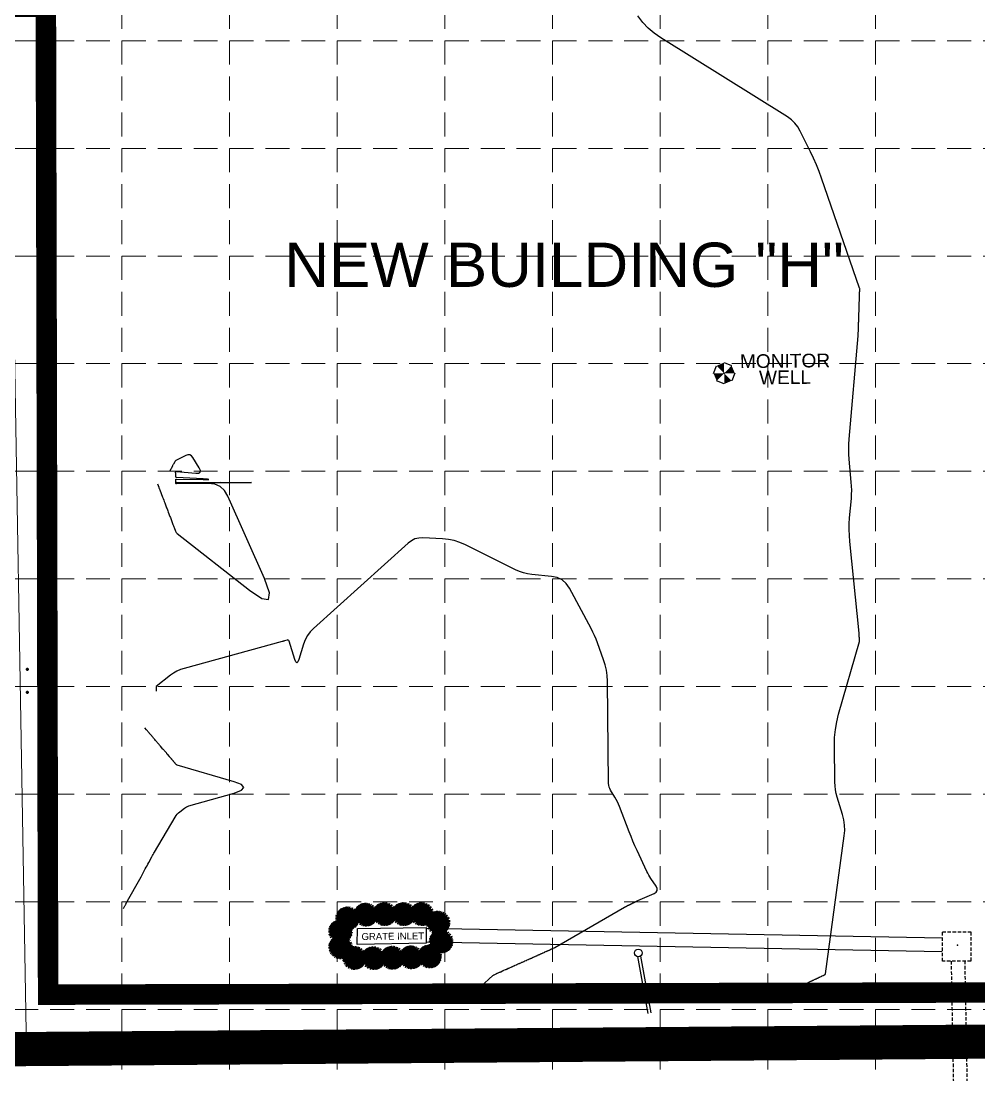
# Model space of a CAD drawing. Header units: feet. Extents: x 2331696 to 2332706, y 6924295 to 6924927.
# Drawn here: x 2332217.7 to 2332357.8, y 6924506.8 to 6924661 of the extents above; entities that cross this region are included whole.
import ezdxf
from ezdxf.enums import TextEntityAlignment as Align

# ---------------------------------------------------------------- set-up
doc = ezdxf.new("R2010")
doc.units = ezdxf.units.FT
doc.header["$MEASUREMENT"] = 0
doc.linetypes.add('DASHED', pattern=[0.75, 0.5, -0.25])
doc.linetypes.add('HIDDEN', pattern=[0.375, 0.25, -0.125])
for name, color, linetype in [('A-building', 3, 'Continuous'), ('BNDY', 7, 'Continuous'), ('EC', 35, 'Continuous'), ('EX-SD', 91, 'Continuous'), ('EX-SD-REMOVE', 81, 'Continuous'), ('EX-SPOT-ELEV', 7, 'Continuous'), ('EX-SS', 90, 'Continuous'), ('GRID', 254, 'HIDDEN'), ('Level 58', 7, 'Continuous'), ('SANDBAGS', 210, 'HIDDEN'), ('text', 7, 'Continuous'), ('TXT-FRZ', 4, 'Continuous')]:
    doc.layers.add(name, color=color, linetype=linetype)
doc.styles.get("Standard").update_dxf_attribs({"font": 'ARIAL.TTF'})

# ---------------------------------------------------------------- blocks, each defined once
blk = doc.blocks.new('SURFPT_77')
at = {"layer": 'Level 58', "color": 51, "linetype": 'Continuous', "lineweight": 53}
blk.add_point((0, 0), dxfattribs=at)
blk = doc.blocks.new('SURFPT_78')
at = {"layer": 'Level 58', "color": 51, "linetype": 'Continuous', "lineweight": 53}
blk.add_point((0, 0), dxfattribs=at)
blk = doc.blocks.new('SURFPT_85')
at = {"layer": 'Level 58', "color": 51, "linetype": 'Continuous', "lineweight": 53}
blk.add_point((0, 0), dxfattribs=at)
blk = doc.blocks.new('SURFPT_86')
at = {"layer": 'Level 58', "color": 51, "linetype": 'Continuous', "lineweight": 53}
blk.add_point((0, 0), dxfattribs=at)
blk = doc.blocks.new('SURFPT_90')
at = {"layer": 'Level 58', "color": 51, "linetype": 'Continuous', "lineweight": 53}
blk.add_point((0, 0), dxfattribs=at)
blk = doc.blocks.new('SURFPT_91')
at = {"layer": 'Level 58', "color": 51, "linetype": 'Continuous', "lineweight": 53}
blk.add_point((0, 0), dxfattribs=at)
blk = doc.blocks.new('SURFPT_97')
at = {"layer": 'Level 58', "color": 51, "linetype": 'Continuous', "lineweight": 53}
blk.add_point((0, 0), dxfattribs=at)
blk = doc.blocks.new('SURFPT_99')
at = {"layer": 'Level 58', "color": 51, "linetype": 'Continuous', "lineweight": 53}
blk.add_point((0, 0), dxfattribs=at)
blk = doc.blocks.new('SURFPT_123')
at = {"layer": 'Level 58', "color": 51, "linetype": 'Continuous', "lineweight": 53}
blk.add_point((0, 0), dxfattribs=at)
blk = doc.blocks.new('SURFPT_136')
at = {"layer": 'Level 58', "color": 51, "linetype": 'Continuous', "lineweight": 53}
blk.add_point((0, 0), dxfattribs=at)
blk = doc.blocks.new('SURFPT_137')
at = {"layer": 'Level 58', "color": 51, "linetype": 'Continuous', "lineweight": 53}
blk.add_point((0, 0), dxfattribs=at)
blk = doc.blocks.new('SURFPT_138')
at = {"layer": 'Level 58', "color": 51, "linetype": 'Continuous', "lineweight": 53}
blk.add_point((0, 0), dxfattribs=at)
blk = doc.blocks.new('SURFPT_139')
at = {"layer": 'Level 58', "color": 51, "linetype": 'Continuous', "lineweight": 53}
blk.add_point((0, 0), dxfattribs=at)
blk = doc.blocks.new('SURFPT_140')
at = {"layer": 'Level 58', "color": 51, "linetype": 'Continuous', "lineweight": 53}
blk.add_point((0, 0), dxfattribs=at)
blk = doc.blocks.new('SURFPT_141')
at = {"layer": 'Level 58', "color": 51, "linetype": 'Continuous', "lineweight": 53}
blk.add_point((0, 0), dxfattribs=at)
blk = doc.blocks.new('SURFPT_149')
at = {"layer": 'Level 58', "color": 51, "linetype": 'Continuous', "lineweight": 53}
blk.add_point((0, 0), dxfattribs=at)
blk = doc.blocks.new('SURFPT_151')
at = {"layer": 'Level 58', "color": 51, "linetype": 'Continuous', "lineweight": 53}
blk.add_point((0, 0), dxfattribs=at)
blk = doc.blocks.new('SURFPT_152')
at = {"layer": 'Level 58', "color": 51, "linetype": 'Continuous', "lineweight": 53}
blk.add_point((0, 0), dxfattribs=at)
blk = doc.blocks.new('SURFPT_153')
at = {"layer": 'Level 58', "color": 51, "linetype": 'Continuous', "lineweight": 53}
blk.add_point((0, 0), dxfattribs=at)
blk = doc.blocks.new('SURFPT_154')
at = {"layer": 'Level 58', "color": 51, "linetype": 'Continuous', "lineweight": 53}
blk.add_point((0, 0), dxfattribs=at)
blk = doc.blocks.new('SURFPT_155')
at = {"layer": 'Level 58', "color": 51, "linetype": 'Continuous', "lineweight": 53}
blk.add_point((0, 0), dxfattribs=at)
blk = doc.blocks.new('SURFPT_156')
at = {"layer": 'Level 58', "color": 51, "linetype": 'Continuous', "lineweight": 53}
blk.add_point((0, 0), dxfattribs=at)
blk = doc.blocks.new('SURFPT_455')
at = {"layer": 'Level 58', "color": 51, "linetype": 'Continuous', "lineweight": 53}
blk.add_point((0, 0), dxfattribs=at)
blk = doc.blocks.new('SURFPT_456')
at = {"layer": 'Level 58', "color": 51, "linetype": 'Continuous', "lineweight": 53}
blk.add_point((0, 0), dxfattribs=at)
blk = doc.blocks.new('SURFPT_457')
at = {"layer": 'Level 58', "color": 51, "linetype": 'Continuous', "lineweight": 53}
blk.add_point((0, 0), dxfattribs=at)
blk = doc.blocks.new('SURFPT_458')
at = {"layer": 'Level 58', "color": 51, "linetype": 'Continuous', "lineweight": 53}
blk.add_point((0, 0), dxfattribs=at)
blk = doc.blocks.new('SURFPT_459')
at = {"layer": 'Level 58', "color": 51, "linetype": 'Continuous', "lineweight": 53}
blk.add_point((0, 0), dxfattribs=at)
blk = doc.blocks.new('SURFPT_460')
at = {"layer": 'Level 58', "color": 51, "linetype": 'Continuous', "lineweight": 53}
blk.add_point((0, 0), dxfattribs=at)
blk = doc.blocks.new('SURFPT_461')
at = {"layer": 'Level 58', "color": 51, "linetype": 'Continuous', "lineweight": 53}
blk.add_point((0, 0), dxfattribs=at)
blk = doc.blocks.new('SURFPT_462')
at = {"layer": 'Level 58', "color": 51, "linetype": 'Continuous', "lineweight": 53}
blk.add_point((0, 0), dxfattribs=at)
blk = doc.blocks.new('SURFPT_464')
at = {"layer": 'Level 58', "color": 51, "linetype": 'Continuous', "lineweight": 53}
blk.add_point((0, 0), dxfattribs=at)
blk = doc.blocks.new('SURFPT_473')
at = {"layer": 'Level 58', "color": 51, "linetype": 'Continuous', "lineweight": 53}
blk.add_point((0, 0), dxfattribs=at)
blk = doc.blocks.new('SURFPT_504')
at = {"layer": 'Level 58', "color": 51, "linetype": 'Continuous', "lineweight": 53}
blk.add_point((0, 0), dxfattribs=at)
blk = doc.blocks.new('SURFPT_505')
at = {"layer": 'Level 58', "color": 51, "linetype": 'Continuous', "lineweight": 53}
blk.add_point((0, 0), dxfattribs=at)
blk = doc.blocks.new('SURFPT_508')
at = {"layer": 'Level 58', "color": 51, "linetype": 'Continuous', "lineweight": 53}
blk.add_point((0, 0), dxfattribs=at)
blk = doc.blocks.new('SURFPT_509')
at = {"layer": 'Level 58', "color": 51, "linetype": 'Continuous', "lineweight": 53}
blk.add_point((0, 0), dxfattribs=at)
blk = doc.blocks.new('SURFPT_510')
at = {"layer": 'Level 58', "color": 51, "linetype": 'Continuous', "lineweight": 53}
blk.add_point((0, 0), dxfattribs=at)
blk = doc.blocks.new('SURFPT_511')
at = {"layer": 'Level 58', "color": 51, "linetype": 'Continuous', "lineweight": 53}
blk.add_point((0, 0), dxfattribs=at)
blk = doc.blocks.new('SURFPT_512')
at = {"layer": 'Level 58', "color": 51, "linetype": 'Continuous', "lineweight": 53}
blk.add_point((0, 0), dxfattribs=at)
blk = doc.blocks.new('SURFPT_513')
at = {"layer": 'Level 58', "color": 51, "linetype": 'Continuous', "lineweight": 53}
blk.add_point((0, 0), dxfattribs=at)
blk = doc.blocks.new('SURFPT_514')
at = {"layer": 'Level 58', "color": 51, "linetype": 'Continuous', "lineweight": 53}
blk.add_point((0, 0), dxfattribs=at)
blk = doc.blocks.new('SURFPT_516')
at = {"layer": 'Level 58', "color": 51, "linetype": 'Continuous', "lineweight": 53}
blk.add_point((0, 0), dxfattribs=at)
blk = doc.blocks.new('SURFPT_517')
at = {"layer": 'Level 58', "color": 51, "linetype": 'Continuous', "lineweight": 53}
blk.add_point((0, 0), dxfattribs=at)
blk = doc.blocks.new('SURFPT_518')
at = {"layer": 'Level 58', "color": 51, "linetype": 'Continuous', "lineweight": 53}
blk.add_point((0, 0), dxfattribs=at)
blk = doc.blocks.new('SURFPT_519')
at = {"layer": 'Level 58', "color": 51, "linetype": 'Continuous', "lineweight": 53}
blk.add_point((0, 0), dxfattribs=at)
blk = doc.blocks.new('SURFPT_522')
at = {"layer": 'Level 58', "color": 51, "linetype": 'Continuous', "lineweight": 53}
blk.add_point((0, 0), dxfattribs=at)
blk = doc.blocks.new('SURFPT_525')
at = {"layer": 'Level 58', "color": 51, "linetype": 'Continuous', "lineweight": 53}
blk.add_point((0, 0), dxfattribs=at)
blk = doc.blocks.new('SURFPT_528')
at = {"layer": 'Level 58', "color": 51, "linetype": 'Continuous', "lineweight": 53}
blk.add_point((0, 0), dxfattribs=at)
blk = doc.blocks.new('SURFPT_529')
at = {"layer": 'Level 58', "color": 51, "linetype": 'Continuous', "lineweight": 53}
blk.add_point((0, 0), dxfattribs=at)
blk = doc.blocks.new('SURFPT_530')
at = {"layer": 'Level 58', "color": 51, "linetype": 'Continuous', "lineweight": 53}
blk.add_point((0, 0), dxfattribs=at)
blk = doc.blocks.new('SURFPT_531')
at = {"layer": 'Level 58', "color": 51, "linetype": 'Continuous', "lineweight": 53}
blk.add_point((0, 0), dxfattribs=at)
blk = doc.blocks.new('SURFPT_555')
at = {"layer": 'Level 58', "color": 51, "linetype": 'Continuous', "lineweight": 53}
blk.add_point((0, 0), dxfattribs=at)
blk = doc.blocks.new('SURFPT_556')
at = {"layer": 'Level 58', "color": 51, "linetype": 'Continuous', "lineweight": 53}
blk.add_point((0, 0), dxfattribs=at)
blk = doc.blocks.new('SURFPT_557')
at = {"layer": 'Level 58', "color": 51, "linetype": 'Continuous', "lineweight": 53}
blk.add_point((0, 0), dxfattribs=at)
blk = doc.blocks.new('SURFPT_558')
at = {"layer": 'Level 58', "color": 51, "linetype": 'Continuous', "lineweight": 53}
blk.add_point((0, 0), dxfattribs=at)
blk = doc.blocks.new('SURFPT_559')
at = {"layer": 'Level 58', "color": 51, "linetype": 'Continuous', "lineweight": 53}
blk.add_point((0, 0), dxfattribs=at)
blk = doc.blocks.new('SURFPT_560')
at = {"layer": 'Level 58', "color": 51, "linetype": 'Continuous', "lineweight": 53}
blk.add_point((0, 0), dxfattribs=at)
blk = doc.blocks.new('SURFPT_579')
at = {"layer": 'Level 58', "color": 51, "linetype": 'Continuous', "lineweight": 53}
blk.add_point((0, 0), dxfattribs=at)
blk = doc.blocks.new('SURFPT_580')
at = {"layer": 'Level 58', "color": 51, "linetype": 'Continuous', "lineweight": 53}
blk.add_point((0, 0), dxfattribs=at)
blk = doc.blocks.new('SURFPT_581')
at = {"layer": 'Level 58', "color": 51, "linetype": 'Continuous', "lineweight": 53}
blk.add_point((0, 0), dxfattribs=at)
blk = doc.blocks.new('SURFPT_592')
at = {"layer": 'Level 58', "color": 51, "linetype": 'Continuous', "lineweight": 53}
blk.add_point((0, 0), dxfattribs=at)
blk = doc.blocks.new('SURFPT_593')
at = {"layer": 'Level 58', "color": 51, "linetype": 'Continuous', "lineweight": 53}
blk.add_point((0, 0), dxfattribs=at)
blk = doc.blocks.new('SURFPT_600')
at = {"layer": 'Level 58', "color": 51, "linetype": 'Continuous', "lineweight": 53}
blk.add_point((0, 0), dxfattribs=at)
blk = doc.blocks.new('SURFPT_601')
at = {"layer": 'Level 58', "color": 51, "linetype": 'Continuous', "lineweight": 53}
blk.add_point((0, 0), dxfattribs=at)
blk = doc.blocks.new('SURFPT_605')
at = {"layer": 'Level 58', "color": 51, "linetype": 'Continuous', "lineweight": 53}
blk.add_point((0, 0), dxfattribs=at)
blk = doc.blocks.new('SURFPT_606')
at = {"layer": 'Level 58', "color": 51, "linetype": 'Continuous', "lineweight": 53}
blk.add_point((0, 0), dxfattribs=at)
blk = doc.blocks.new('SURFPT_612')
at = {"layer": 'Level 58', "color": 51, "linetype": 'Continuous', "lineweight": 53}
blk.add_point((0, 0), dxfattribs=at)
blk = doc.blocks.new('SURFPT_614')
at = {"layer": 'Level 58', "color": 51, "linetype": 'Continuous', "lineweight": 53}
blk.add_point((0, 0), dxfattribs=at)

msp = doc.modelspace()

# ---------------------------------------------------------------- hatches: boundary and pattern name
at = {"layer": 'SANDBAGS', "lineweight": 140}
h = msp.add_hatch(dxfattribs=at)
h.set_pattern_fill('ANSI31', color=21, scale=0.4, style=0)
h.set_pattern_definition([(45, (1399389.32331, 4154800.692837), (-0.0353553390593, 0.0353553390593), [])])
edge = h.paths.add_edge_path()
edge.add_arc((2332265.47, 6924529.73), 1.49, 0, 360)
h = msp.add_hatch(dxfattribs=at)
h.set_pattern_fill('ANSI31', color=21, scale=0.4, style=0)
h.set_pattern_definition([(45, (1399391.98262, 4154801.24269), (-0.0353553390593, 0.0353553390593), [])])
edge = h.paths.add_edge_path()
edge.add_arc((2332268.13, 6924530.28), 1.49, 0, 360)
h = msp.add_hatch(dxfattribs=at)
h.set_pattern_fill('ANSI31', color=21, scale=0.4, style=0)
h.set_pattern_definition([(45, (1399394.733625, 4154801.334335), (-0.0353553390593, 0.0353553390593), [])])
edge = h.paths.add_edge_path()
edge.add_arc((2332270.88, 6924530.37), 1.49, 0, 360)
h = msp.add_hatch(dxfattribs=at)
h.set_pattern_fill('ANSI31', color=21, scale=0.4, style=0)
h.set_pattern_definition([(45, (1399397.5152, 4154801.334335), (-0.0353553390593, 0.0353553390593), [])])
edge = h.paths.add_edge_path()
edge.add_arc((2332273.67, 6924530.37), 1.49, 0, 360)
h = msp.add_hatch(dxfattribs=at)
h.set_pattern_fill('ANSI31', color=21, scale=0.4, style=0)
h.set_pattern_definition([(45, (1399400.17451, 4154801.334335), (-0.0353553390593, 0.0353553390593), [])])
edge = h.paths.add_edge_path()
edge.add_arc((2332276.32, 6924530.37), 1.49, 0, 360)
h = msp.add_hatch(dxfattribs=at)
h.set_pattern_fill('ANSI31', color=21, scale=0.4, style=0)
h.set_pattern_definition([(45, (1399402.558713, 4154800.081887), (-0.0353553390593, 0.0353553390593), [])])
edge = h.paths.add_edge_path()
edge.add_arc((2332278.71, 6924529.11), 1.49, 0, 360)
h = msp.add_hatch(dxfattribs=at)
h.set_pattern_fill('ANSI31', color=21, scale=0.4, style=0)
h.set_pattern_definition([(45, (1399388.28404, 4154798.79889), (-0.0353553390593, 0.0353553390593), [])])
edge = h.paths.add_edge_path()
edge.add_arc((2332264.43, 6924527.83), 1.49, 0, 360)
h = msp.add_hatch(dxfattribs=at)
h.set_pattern_fill('ANSI31', color=21, scale=0.4, style=0)
h.set_pattern_definition([(45, (1399402.98665, 4154797.33261), (-0.0353553390593, 0.0353553390593), [])])
edge = h.paths.add_edge_path()
edge.add_arc((2332279.14, 6924526.37), 1.49, 0, 360)
h = msp.add_hatch(dxfattribs=at)
h.set_pattern_fill('ANSI31', color=21, scale=0.4, style=0)
h.set_pattern_definition([(45, (1399388.28404, 4154796.47728), (-0.0353553390593, 0.0353553390593), [])])
edge = h.paths.add_edge_path()
edge.add_arc((2332264.43, 6924525.51), 1.49, 0, 360)
h = msp.add_hatch(dxfattribs=at)
h.set_pattern_fill('ANSI31', color=21, scale=0.4, style=0)
h.set_pattern_definition([(45, (1399390.301447, 4154794.919357), (-0.0353553390593, 0.0353553390593), [])])
edge = h.paths.add_edge_path()
edge.add_arc((2332266.45, 6924523.95), 1.49, 0, 360)
h = msp.add_hatch(dxfattribs=at)
h.set_pattern_fill('ANSI31', color=21, scale=0.4, style=0)
h.set_pattern_definition([(45, (1399393.11359, 4154794.88881), (-0.0353553390593, 0.0353553390593), [])])
edge = h.paths.add_edge_path()
edge.add_arc((2332269.26, 6924523.92), 1.49, 0, 360)
h = msp.add_hatch(dxfattribs=at)
h.set_pattern_fill('ANSI31', color=21, scale=0.4, style=0)
h.set_pattern_definition([(45, (1399395.864594, 4154794.949905), (-0.0353553390593, 0.0353553390593), [])])
edge = h.paths.add_edge_path()
edge.add_arc((2332272.01, 6924523.98), 1.49, 0, 360)
h = msp.add_hatch(dxfattribs=at)
h.set_pattern_fill('ANSI31', color=21, scale=0.4, style=0)
h.set_pattern_definition([(45, (1399398.615604, 4154795.011), (-0.0353553390593, 0.0353553390593), [])])
edge = h.paths.add_edge_path()
edge.add_arc((2332274.77, 6924524.04), 1.49, 0, 360)
h = msp.add_hatch(dxfattribs=at)
h.set_pattern_fill('ANSI31', color=21, scale=0.4, style=0)
h.set_pattern_definition([(45, (1399401.305477, 4154795.13319), (-0.0353553390593, 0.0353553390593), [])])
edge = h.paths.add_edge_path()
edge.add_arc((2332277.46, 6924524.17), 1.49, 0, 360)

# ---------------------------------------------------------------- linework, layer by layer
at = {"layer": 'A-building', "color": 7, "const_width": 3}
msp.add_lwpolyline([(2332220.43, 6924725.08), (2332363.18, 6924725.41), (2332363.65, 6924518.91), (2332221.65, 6924518.58), (2332221.32, 6924663.14), (2332176.32, 6924663.03), (2332176.17, 6924729.48), (2332176.17, 6924729.48), (2332210.17, 6924729.56), (2332210.18, 6924725.06), (2332210.18, 6924725.06), (2332210.18, 6924725.06), (2332210.18, 6924725.06), (2332210.18, 6924725.06), (2332219.09, 6924725.08), (2332219.08, 6924729.58), (2332220.42, 6924729.58), (2332220.43, 6924725.08)], dxfattribs=at)
at = {"layer": 'BNDY', "linetype": 'Continuous', "lineweight": 0}
msp.add_lwpolyline([(2332216.09, 6924649.99), (2332218.48, 6924510.31), (2332370.31, 6924514.44), (2332372.37, 6924730.42), (2332461.79, 6924730.71), (2332462.97, 6924636.14), (2332591.43, 6924638.78), (2332685.19, 6924683.01)], dxfattribs=at)
at = {"layer": 'EC', "flags": 128}
for points, elevation in [([(2332329.46, 6924518.74), (2332329.64, 6924518.82), (2332329.68, 6924518.84), (2332329.72, 6924518.86), (2332329.75, 6924518.88), (2332329.79, 6924518.89), (2332330.02, 6924519), (2332330.07, 6924519.03), (2332330.12, 6924519.05), (2332330.16, 6924519.07), (2332330.21, 6924519.09), (2332330.42, 6924519.19), (2332330.46, 6924519.21), (2332330.51, 6924519.23), (2332330.55, 6924519.25), (2332330.59, 6924519.28), (2332330.8, 6924519.37), (2332330.84, 6924519.39), (2332330.89, 6924519.42), (2332330.93, 6924519.44), (2332330.98, 6924519.46), (2332331.17, 6924519.55), (2332331.22, 6924519.57), (2332331.26, 6924519.59), (2332331.3, 6924519.61), (2332331.34, 6924519.63), (2332331.54, 6924519.72), (2332331.58, 6924519.74), (2332331.62, 6924519.76), (2332331.66, 6924519.78), (2332331.71, 6924519.8), (2332331.89, 6924519.89), (2332331.94, 6924519.91), (2332331.98, 6924519.93), (2332332.02, 6924519.95), (2332332.06, 6924519.97), (2332332.24, 6924520.06), (2332332.28, 6924520.08), (2332332.32, 6924520.1), (2332332.36, 6924520.12), (2332332.4, 6924520.13), (2332332.58, 6924520.22), (2332332.62, 6924520.24), (2332332.66, 6924520.26), (2332332.7, 6924520.28), (2332332.74, 6924520.29), (2332332.91, 6924520.38), (2332332.95, 6924520.4), (2332332.99, 6924520.41), (2332333.03, 6924520.43), (2332333.06, 6924520.45), (2332333.24, 6924520.53), (2332333.27, 6924520.55), (2332333.31, 6924520.57), (2332333.35, 6924520.59), (2332333.39, 6924520.6), (2332333.55, 6924520.68), (2332333.59, 6924520.7), (2332333.63, 6924520.72), (2332333.66, 6924520.73), (2332333.7, 6924520.75), (2332333.86, 6924520.83), (2332333.9, 6924520.85), (2332333.93, 6924520.86), (2332333.97, 6924520.88), (2332334.01, 6924520.9), (2332334.17, 6924520.97), (2332334.2, 6924520.99), (2332334.24, 6924521.01), (2332334.27, 6924521.02), (2332334.31, 6924521.04), (2332334.46, 6924521.12), (2332334.5, 6924521.13), (2332334.53, 6924521.15), (2332334.56, 6924521.16), (2332334.6, 6924521.18), (2332334.75, 6924521.25), (2332334.79, 6924521.27), (2332334.82, 6924521.28), (2332334.85, 6924521.3), (2332334.89, 6924521.32), (2332335.04, 6924521.39), (2332335.07, 6924521.4), (2332335.1, 6924521.42), (2332335.13, 6924521.43), (2332335.17, 6924521.45), (2332335.31, 6924521.52), (2332335.34, 6924521.54), (2332335.36, 6924521.56), (2332335.38, 6924521.59), (2332335.39, 6924521.62), (2332338.14, 6924541.81), (2332338.2, 6924542.6), (2332338.18, 6924543.39), (2332338.07, 6924544.17), (2332337.88, 6924544.94), (2332337.11, 6924547.46), (2332336.96, 6924548.01), (2332336.86, 6924548.55), (2332336.79, 6924549.11), (2332336.76, 6924549.67), (2332336.7, 6924555.07), (2332336.72, 6924556.22), (2332336.83, 6924557.36), (2332337.03, 6924558.49), (2332337.3, 6924559.61), (2332340.34, 6924570.24), (2332340.35, 6924570.27), (2332340.35, 6924570.31), (2332340.35, 6924570.34), (2332340.35, 6924570.37), (2332340.35, 6924570.48), (2332340.35, 6924570.5), (2332340.35, 6924570.53), (2332340.35, 6924570.55), (2332340.35, 6924570.57), (2332340.34, 6924570.7), (2332340.34, 6924570.72), (2332340.34, 6924570.75), (2332340.34, 6924570.77), (2332340.34, 6924570.8), (2332340.33, 6924570.92), (2332340.33, 6924570.94), (2332340.33, 6924570.97), (2332340.33, 6924570.99), (2332340.33, 6924571.02), (2332340.33, 6924571.14), (2332340.33, 6924571.16), (2332340.32, 6924571.19), (2332340.32, 6924571.21), (2332340.32, 6924571.24), (2332340.32, 6924571.36), (2332340.32, 6924571.38), (2332340.32, 6924571.41), (2332340.31, 6924571.43), (2332340.31, 6924571.46), (2332338.95, 6924584.9), (2332338.88, 6924585.76), (2332338.86, 6924586.62), (2332338.87, 6924587.48), (2332338.92, 6924588.34), (2332339.17, 6924591.16), (2332339.21, 6924591.76), (2332339.22, 6924592.37), (2332339.2, 6924592.97), (2332339.16, 6924593.57), (2332338.86, 6924596.95), (2332338.81, 6924597.67), (2332338.79, 6924598.39), (2332338.8, 6924599.12), (2332338.85, 6924599.84), (2332340.16, 6924614.95), (2332340.16, 6924614.98), (2332340.17, 6924615.02), (2332340.17, 6924615.05), (2332340.17, 6924615.08), (2332340.17, 6924615.19), (2332340.17, 6924615.21), (2332340.17, 6924615.24), (2332340.18, 6924615.26), (2332340.18, 6924615.28), (2332340.18, 6924615.4), (2332340.18, 6924615.43), (2332340.18, 6924615.45), (2332340.18, 6924615.48), (2332340.18, 6924615.51), (2332340.19, 6924615.62), (2332340.19, 6924615.65), (2332340.19, 6924615.67), (2332340.19, 6924615.7), (2332340.19, 6924615.72), (2332340.2, 6924615.84), (2332340.2, 6924615.87), (2332340.2, 6924615.89), (2332340.2, 6924615.92), (2332340.2, 6924615.94), (2332340.2, 6924616.06), (2332340.2, 6924616.09), (2332340.2, 6924616.11), (2332340.21, 6924616.14), (2332340.21, 6924616.16), (2332340.21, 6924616.28), (2332340.21, 6924616.31), (2332340.21, 6924616.33), (2332340.21, 6924616.36), (2332340.21, 6924616.38), (2332340.22, 6924616.5), (2332340.22, 6924616.53), (2332340.22, 6924616.55), (2332340.22, 6924616.58), (2332340.22, 6924616.6), (2332340.23, 6924616.72), (2332340.23, 6924616.75), (2332340.23, 6924616.77), (2332340.23, 6924616.8), (2332340.23, 6924616.82), (2332340.23, 6924616.94), (2332340.23, 6924616.97), (2332340.23, 6924616.99), (2332340.24, 6924617.02), (2332340.24, 6924617.04), (2332340.24, 6924617.16), (2332340.24, 6924617.19), (2332340.24, 6924617.21), (2332340.24, 6924617.24), (2332340.24, 6924617.26), (2332340.25, 6924617.38), (2332340.25, 6924617.41), (2332340.25, 6924617.43), (2332340.25, 6924617.46), (2332340.25, 6924617.48), (2332340.26, 6924617.6), (2332340.26, 6924617.63), (2332340.26, 6924617.65), (2332340.26, 6924617.68), (2332340.26, 6924617.71), (2332340.26, 6924617.83), (2332340.26, 6924617.85), (2332340.26, 6924617.88), (2332340.27, 6924617.9), (2332340.27, 6924617.93), (2332340.27, 6924618.05), (2332340.27, 6924618.07), (2332340.27, 6924618.1), (2332340.27, 6924618.12), (2332340.27, 6924618.15), (2332340.28, 6924618.27), (2332340.28, 6924618.29), (2332340.28, 6924618.32), (2332340.28, 6924618.34), (2332340.28, 6924618.37), (2332340.29, 6924618.49), (2332340.29, 6924618.51), (2332340.29, 6924618.54), (2332340.29, 6924618.57), (2332340.29, 6924618.59), (2332340.29, 6924618.71), (2332340.29, 6924618.74), (2332340.29, 6924618.76), (2332340.3, 6924618.79), (2332340.3, 6924618.81), (2332340.3, 6924618.93), (2332340.3, 6924618.96), (2332340.3, 6924618.98), (2332340.3, 6924619.01), (2332340.3, 6924619.04), (2332340.31, 6924619.16), (2332340.31, 6924619.18), (2332340.31, 6924619.21), (2332340.31, 6924619.23), (2332340.31, 6924619.26), (2332340.32, 6924619.38), (2332340.32, 6924619.4), (2332340.32, 6924619.43), (2332340.32, 6924619.46), (2332340.32, 6924619.48), (2332340.32, 6924619.6), (2332340.32, 6924619.63), (2332340.32, 6924619.65), (2332340.33, 6924619.68), (2332340.33, 6924619.7), (2332340.33, 6924619.82), (2332340.33, 6924619.85), (2332340.33, 6924619.87), (2332340.33, 6924619.9), (2332340.33, 6924619.93), (2332340.34, 6924620.05), (2332340.34, 6924620.07), (2332340.34, 6924620.1), (2332340.34, 6924620.12), (2332340.34, 6924620.15), (2332340.35, 6924620.27), (2332340.35, 6924620.3), (2332340.35, 6924620.32), (2332340.35, 6924620.35), (2332340.35, 6924620.37), (2332340.35, 6924620.49), (2332340.35, 6924620.52), (2332340.36, 6924620.54), (2332340.36, 6924620.57), (2332340.36, 6924620.6), (2332340.36, 6924620.72), (2332340.36, 6924620.74), (2332340.36, 6924620.77), (2332340.36, 6924620.79), (2332340.36, 6924620.82), (2332340.37, 6924620.94), (2332340.37, 6924620.97), (2332340.37, 6924620.99), (2332340.37, 6924621.02), (2332340.37, 6924621.04), (2332340.38, 6924621.16), (2332340.38, 6924621.19), (2332340.38, 6924621.22), (2332340.38, 6924621.24), (2332340.38, 6924621.27), (2332340.38, 6924621.39), (2332340.38, 6924621.41), (2332340.39, 6924621.44), (2332340.39, 6924621.47), (2332340.39, 6924621.49), (2332340.39, 6924621.61), (2332340.39, 6924621.64), (2332340.39, 6924621.67), (2332340.39, 6924621.69), (2332340.4, 6924621.72), (2332340.4, 6924621.84), (2332340.4, 6924621.86), (2332340.4, 6924621.89), (2332340.39, 6924621.91), (2332340.38, 6924621.94), (2332334.81, 6924638.06), (2332334.45, 6924639.03), (2332334.06, 6924640), (2332333.65, 6924640.95), (2332333.2, 6924641.89), (2332331.7, 6924644.93), (2332331.34, 6924645.55), (2332330.9, 6924646.1), (2332330.4, 6924646.59), (2332329.82, 6924647.01), (2332311.3, 6924658.58), (2332310.34, 6924659.25), (2332309.46, 6924660), (2332308.66, 6924660.84), (2332307.94, 6924661.77)], 694), ([(2332237.66, 6924593.3), (2332237.84, 6924592.85), (2332237.87, 6924592.75), (2332237.91, 6924592.66), (2332237.95, 6924592.56), (2332237.98, 6924592.46), (2332238.39, 6924591.39), (2332238.47, 6924591.17), (2332238.56, 6924590.95), (2332238.64, 6924590.73), (2332238.72, 6924590.52), (2332238.99, 6924589.8), (2332239.05, 6924589.65), (2332239.11, 6924589.5), (2332239.17, 6924589.35), (2332239.22, 6924589.19), (2332239.48, 6924588.53), (2332239.53, 6924588.39), (2332239.58, 6924588.24), (2332239.64, 6924588.1), (2332239.69, 6924587.96), (2332239.91, 6924587.39), (2332239.95, 6924587.27), (2332240, 6924587.15), (2332240.04, 6924587.03), (2332240.09, 6924586.91), (2332240.28, 6924586.4), (2332240.33, 6924586.3), (2332240.39, 6924586.21), (2332240.46, 6924586.12), (2332240.55, 6924586.05), (2332251.1, 6924577.75), (2332252.94, 6924576.53), (2332253.91, 6924576.4), (2332254.03, 6924577.38), (2332253.29, 6924579.46), (2332247.93, 6924591.53), (2332247.45, 6924592.35), (2332246.81, 6924592.92), (2332246.02, 6924593.26), (2332245.08, 6924593.37), (2332240.43, 6924593.32), (2332240.39, 6924593.32), (2332240.36, 6924593.34), (2332240.34, 6924593.37), (2332240.33, 6924593.41), (2332240.33, 6924593.64), (2332240.33, 6924593.64), (2332240.33, 6924593.64), (2332240.33, 6924593.64), (2332240.33, 6924593.64), (2332240.33, 6924593.64), (2332240.33, 6924593.64), (2332240.33, 6924593.64), (2332240.33, 6924593.64), (2332240.33, 6924593.64), (2332240.33, 6924593.9), (2332240.33, 6924593.95), (2332240.35, 6924593.98), (2332240.39, 6924594), (2332240.44, 6924594.01), (2332244.32, 6924593.96), (2332244.95, 6924593.96), (2332245.16, 6924593.97), (2332244.95, 6924593.99), (2332244.33, 6924594.03), (2332240.45, 6924594.23), (2332240.4, 6924594.24), (2332240.36, 6924594.27), (2332240.33, 6924594.31), (2332240.32, 6924594.37), (2332240.32, 6924594.58), (2332240.32, 6924594.63), (2332240.32, 6924594.67), (2332240.32, 6924594.72), (2332240.32, 6924594.77), (2332240.31, 6924595.02), (2332240.32, 6924595.07), (2332240.34, 6924595.1), (2332240.37, 6924595.12), (2332240.42, 6924595.12), (2332243.24, 6924594.87), (2332243.67, 6924594.89), (2332243.9, 6924595.03), (2332243.92, 6924595.29), (2332243.74, 6924595.68), (2332242.83, 6924597.18), (2332242.62, 6924597.43), (2332242.39, 6924597.56), (2332242.11, 6924597.58), (2332241.81, 6924597.48), (2332240.51, 6924596.85), (2332240.41, 6924596.8), (2332240.32, 6924596.73), (2332240.24, 6924596.64), (2332240.18, 6924596.54), (2332239.99, 6924596.2), (2332239.95, 6924596.13), (2332239.91, 6924596.06), (2332239.87, 6924595.99), (2332239.83, 6924595.91), (2332239.41, 6924595.14)], 693), ([(2332240.33, 6924593.43), (2332240.33, 6924593.59), (2332240.33, 6924593.59), (2332240.33, 6924593.59), (2332240.33, 6924593.59), (2332240.34, 6924593.59), (2332240.34, 6924593.58), (2332240.34, 6924593.58), (2332240.34, 6924593.58), (2332240.34, 6924593.58), (2332240.35, 6924593.58), (2332249.47, 6924593.53), (2332250.93, 6924593.52), (2332251.42, 6924593.5), (2332250.93, 6924593.48), (2332249.47, 6924593.46), (2332240.4, 6924593.36), (2332240.37, 6924593.37), (2332240.35, 6924593.38), (2332240.34, 6924593.4), (2332240.33, 6924593.43)], 694), ([(2332240.34, 6924593.45), (2332240.34, 6924593.54), (2332240.34, 6924593.54), (2332240.34, 6924593.54), (2332240.34, 6924593.54), (2332240.34, 6924593.54), (2332240.34, 6924593.54), (2332240.34, 6924593.54), (2332240.34, 6924593.53), (2332240.34, 6924593.53), (2332240.34, 6924593.53), (2332245.74, 6924593.51), (2332246.61, 6924593.5), (2332246.9, 6924593.49), (2332246.61, 6924593.48), (2332245.74, 6924593.47), (2332240.38, 6924593.41), (2332240.36, 6924593.41), (2332240.35, 6924593.42), (2332240.34, 6924593.43), (2332240.34, 6924593.45)], 695), ([(2332240.34, 6924593.46), (2332240.34, 6924593.49), (2332240.34, 6924593.49), (2332240.34, 6924593.49), (2332240.34, 6924593.49), (2332240.34, 6924593.49), (2332240.34, 6924593.49), (2332240.34, 6924593.49), (2332240.34, 6924593.49), (2332240.34, 6924593.49), (2332240.34, 6924593.49), (2332242.02, 6924593.48), (2332242.29, 6924593.48), (2332242.38, 6924593.48), (2332242.29, 6924593.47), (2332242.02, 6924593.47), (2332240.35, 6924593.45), (2332240.35, 6924593.45), (2332240.34, 6924593.45), (2332240.34, 6924593.46), (2332240.34, 6924593.46)], 696), ([(2332280.44, 6924518.62), (2332280.66, 6924518.66), (2332280.71, 6924518.67), (2332280.75, 6924518.68), (2332280.8, 6924518.69), (2332280.85, 6924518.69), (2332281.1, 6924518.74), (2332281.15, 6924518.75), (2332281.2, 6924518.76), (2332281.26, 6924518.77), (2332281.31, 6924518.78), (2332281.54, 6924518.82), (2332281.59, 6924518.83), (2332281.64, 6924518.84), (2332281.69, 6924518.85), (2332281.74, 6924518.86), (2332281.97, 6924518.91), (2332282.02, 6924518.91), (2332282.07, 6924518.92), (2332282.12, 6924518.93), (2332282.17, 6924518.94), (2332282.39, 6924518.98), (2332282.44, 6924518.99), (2332282.49, 6924519), (2332282.54, 6924519.01), (2332282.58, 6924519.02), (2332282.8, 6924519.06), (2332282.85, 6924519.07), (2332282.9, 6924519.08), (2332282.95, 6924519.09), (2332282.99, 6924519.1), (2332283.21, 6924519.14), (2332283.25, 6924519.15), (2332283.3, 6924519.16), (2332283.35, 6924519.16), (2332283.39, 6924519.17), (2332283.6, 6924519.21), (2332283.65, 6924519.22), (2332283.69, 6924519.23), (2332283.74, 6924519.24), (2332283.78, 6924519.25), (2332283.99, 6924519.29), (2332284.03, 6924519.29), (2332284.08, 6924519.3), (2332284.12, 6924519.31), (2332284.17, 6924519.32), (2332284.4, 6924519.36), (2332284.42, 6924519.37), (2332284.44, 6924519.39), (2332284.46, 6924519.41), (2332284.46, 6924519.43), (2332284.48, 6924519.53), (2332284.48, 6924519.55), (2332284.49, 6924519.57), (2332284.5, 6924519.58), (2332284.52, 6924519.58), (2332284.75, 6924519.64), (2332284.8, 6924519.65), (2332284.85, 6924519.67), (2332284.89, 6924519.7), (2332284.93, 6924519.73), (2332286.73, 6924521.37), (2332286.79, 6924521.42), (2332286.85, 6924521.46), (2332286.92, 6924521.5), (2332286.99, 6924521.54), (2332287.22, 6924521.64), (2332287.27, 6924521.67), (2332287.32, 6924521.69), (2332287.37, 6924521.71), (2332287.42, 6924521.73), (2332287.68, 6924521.85), (2332287.73, 6924521.87), (2332287.78, 6924521.89), (2332287.84, 6924521.92), (2332287.89, 6924521.94), (2332288.13, 6924522.05), (2332288.18, 6924522.07), (2332288.23, 6924522.09), (2332288.28, 6924522.12), (2332288.33, 6924522.14), (2332288.56, 6924522.24), (2332288.61, 6924522.26), (2332288.66, 6924522.28), (2332288.71, 6924522.31), (2332288.76, 6924522.33), (2332288.98, 6924522.43), (2332289.03, 6924522.45), (2332289.08, 6924522.47), (2332289.13, 6924522.49), (2332289.17, 6924522.51), (2332289.39, 6924522.61), (2332289.44, 6924522.63), (2332289.48, 6924522.65), (2332289.53, 6924522.67), (2332289.57, 6924522.69), (2332289.78, 6924522.79), (2332289.83, 6924522.81), (2332289.87, 6924522.83), (2332289.92, 6924522.85), (2332289.96, 6924522.87), (2332290.16, 6924522.96), (2332290.21, 6924522.97), (2332290.25, 6924522.99), (2332290.29, 6924523.01), (2332290.34, 6924523.03), (2332290.53, 6924523.12), (2332290.58, 6924523.14), (2332290.62, 6924523.16), (2332290.66, 6924523.18), (2332290.7, 6924523.2), (2332290.89, 6924523.28), (2332290.93, 6924523.3), (2332290.97, 6924523.32), (2332291.02, 6924523.34), (2332291.06, 6924523.35), (2332291.24, 6924523.44), (2332291.28, 6924523.45), (2332291.32, 6924523.47), (2332291.36, 6924523.49), (2332291.4, 6924523.51), (2332291.58, 6924523.59), (2332291.62, 6924523.6), (2332291.66, 6924523.62), (2332291.69, 6924523.64), (2332291.73, 6924523.66), (2332291.91, 6924523.73), (2332291.94, 6924523.75), (2332291.98, 6924523.77), (2332292.02, 6924523.78), (2332292.06, 6924523.8), (2332292.23, 6924523.88), (2332292.26, 6924523.89), (2332292.3, 6924523.91), (2332292.33, 6924523.92), (2332292.37, 6924523.94), (2332292.54, 6924524.01), (2332292.57, 6924524.03), (2332292.61, 6924524.04), (2332292.64, 6924524.06), (2332292.68, 6924524.08), (2332292.84, 6924524.15), (2332292.87, 6924524.16), (2332292.9, 6924524.18), (2332292.94, 6924524.19), (2332292.97, 6924524.21), (2332293.13, 6924524.28), (2332293.16, 6924524.29), (2332293.2, 6924524.31), (2332293.23, 6924524.32), (2332293.26, 6924524.34), (2332293.41, 6924524.41), (2332293.45, 6924524.42), (2332293.48, 6924524.43), (2332293.51, 6924524.45), (2332293.54, 6924524.46), (2332293.69, 6924524.53), (2332293.72, 6924524.54), (2332293.75, 6924524.56), (2332293.79, 6924524.57), (2332293.82, 6924524.59), (2332293.96, 6924524.65), (2332293.99, 6924524.66), (2332294.02, 6924524.68), (2332294.05, 6924524.69), (2332294.08, 6924524.7), (2332294.22, 6924524.77), (2332294.25, 6924524.78), (2332294.28, 6924524.79), (2332294.31, 6924524.81), (2332294.34, 6924524.82), (2332294.48, 6924524.88), (2332294.51, 6924524.89), (2332294.54, 6924524.91), (2332294.57, 6924524.92), (2332294.6, 6924524.93), (2332294.73, 6924524.99), (2332294.76, 6924525.01), (2332294.79, 6924525.02), (2332294.82, 6924525.03), (2332294.85, 6924525.04), (2332294.97, 6924525.1), (2332295, 6924525.11), (2332295.03, 6924525.13), (2332295.06, 6924525.14), (2332295.09, 6924525.15), (2332295.21, 6924525.21), (2332295.24, 6924525.22), (2332295.27, 6924525.23), (2332295.29, 6924525.24), (2332295.32, 6924525.26), (2332295.44, 6924525.31), (2332295.47, 6924525.32), (2332295.5, 6924525.34), (2332295.52, 6924525.35), (2332295.55, 6924525.36), (2332295.67, 6924525.41), (2332295.7, 6924525.42), (2332295.72, 6924525.44), (2332295.75, 6924525.45), (2332295.77, 6924525.46), (2332305.96, 6924531.37), (2332305.97, 6924531.38), (2332305.99, 6924531.38), (2332306, 6924531.39), (2332306.02, 6924531.4), (2332306.07, 6924531.42), (2332306.08, 6924531.43), (2332306.09, 6924531.44), (2332306.1, 6924531.44), (2332306.11, 6924531.45), (2332306.16, 6924531.47), (2332306.18, 6924531.48), (2332306.19, 6924531.48), (2332306.2, 6924531.49), (2332306.21, 6924531.5), (2332306.26, 6924531.52), (2332306.27, 6924531.53), (2332306.28, 6924531.53), (2332306.29, 6924531.54), (2332306.3, 6924531.54), (2332306.35, 6924531.57), (2332306.36, 6924531.57), (2332306.37, 6924531.58), (2332306.38, 6924531.58), (2332306.39, 6924531.59), (2332306.44, 6924531.61), (2332306.45, 6924531.61), (2332306.46, 6924531.62), (2332306.47, 6924531.62), (2332306.48, 6924531.63), (2332306.52, 6924531.65), (2332306.53, 6924531.66), (2332306.54, 6924531.66), (2332306.55, 6924531.67), (2332306.56, 6924531.67), (2332306.6, 6924531.69), (2332306.61, 6924531.7), (2332306.62, 6924531.7), (2332306.63, 6924531.71), (2332306.64, 6924531.71), (2332306.68, 6924531.73), (2332306.69, 6924531.73), (2332306.7, 6924531.74), (2332306.7, 6924531.74), (2332306.71, 6924531.75), (2332306.75, 6924531.77), (2332306.76, 6924531.77), (2332306.77, 6924531.78), (2332306.78, 6924531.78), (2332306.79, 6924531.78), (2332306.82, 6924531.8), (2332306.83, 6924531.81), (2332306.84, 6924531.81), (2332306.85, 6924531.82), (2332306.86, 6924531.82), (2332306.89, 6924531.84), (2332306.9, 6924531.84), (2332306.91, 6924531.85), (2332306.92, 6924531.85), (2332306.92, 6924531.85), (2332306.96, 6924531.87), (2332306.97, 6924531.87), (2332306.97, 6924531.88), (2332306.98, 6924531.88), (2332306.99, 6924531.89), (2332307.02, 6924531.9), (2332307.03, 6924531.91), (2332307.04, 6924531.91), (2332307.05, 6924531.91), (2332307.05, 6924531.92), (2332307.09, 6924531.93), (2332307.09, 6924531.94), (2332307.1, 6924531.94), (2332307.11, 6924531.94), (2332307.11, 6924531.95), (2332307.15, 6924531.96), (2332307.15, 6924531.97), (2332307.16, 6924531.97), (2332307.17, 6924531.97), (2332307.17, 6924531.98), (2332307.2, 6924531.99), (2332307.21, 6924532), (2332307.22, 6924532), (2332307.22, 6924532), (2332307.23, 6924532.01), (2332307.26, 6924532.02), (2332307.27, 6924532.02), (2332307.27, 6924532.03), (2332307.28, 6924532.03), (2332307.29, 6924532.03), (2332307.31, 6924532.05), (2332307.32, 6924532.05), (2332307.33, 6924532.05), (2332307.33, 6924532.06), (2332307.34, 6924532.06), (2332307.37, 6924532.07), (2332307.37, 6924532.08), (2332307.38, 6924532.08), (2332307.39, 6924532.08), (2332307.39, 6924532.09), (2332307.42, 6924532.1), (2332307.42, 6924532.1), (2332307.43, 6924532.11), (2332307.44, 6924532.11), (2332307.44, 6924532.11), (2332307.47, 6924532.12), (2332307.47, 6924532.13), (2332307.48, 6924532.13), (2332307.48, 6924532.13), (2332307.49, 6924532.14), (2332307.52, 6924532.15), (2332307.52, 6924532.15), (2332307.53, 6924532.15), (2332307.53, 6924532.16), (2332307.54, 6924532.16), (2332307.56, 6924532.17), (2332307.57, 6924532.17), (2332307.57, 6924532.18), (2332307.58, 6924532.18), (2332307.58, 6924532.18), (2332307.61, 6924532.19), (2332307.61, 6924532.2), (2332307.62, 6924532.2), (2332307.62, 6924532.2), (2332307.63, 6924532.2), (2332307.65, 6924532.22), (2332307.66, 6924532.22), (2332307.66, 6924532.22), (2332307.67, 6924532.22), (2332307.67, 6924532.23), (2332307.69, 6924532.24), (2332307.7, 6924532.24), (2332307.7, 6924532.24), (2332307.71, 6924532.25), (2332307.71, 6924532.25), (2332307.74, 6924532.26), (2332307.74, 6924532.26), (2332307.74, 6924532.26), (2332307.75, 6924532.27), (2332307.75, 6924532.27), (2332307.78, 6924532.28), (2332307.78, 6924532.28), (2332307.78, 6924532.28), (2332307.79, 6924532.29), (2332307.79, 6924532.29), (2332307.81, 6924532.3), (2332307.82, 6924532.3), (2332307.82, 6924532.3), (2332307.83, 6924532.3), (2332307.83, 6924532.31), (2332307.85, 6924532.32), (2332307.86, 6924532.32), (2332307.86, 6924532.32), (2332307.87, 6924532.32), (2332307.87, 6924532.33), (2332307.89, 6924532.34), (2332307.89, 6924532.34), (2332307.9, 6924532.34), (2332307.9, 6924532.34), (2332307.91, 6924532.34), (2332310.31, 6924533.4), (2332310.62, 6924533.59), (2332310.77, 6924533.83), (2332310.77, 6924534.11), (2332310.61, 6924534.43), (2332309.84, 6924535.57), (2332309.68, 6924535.82), (2332309.53, 6924536.07), (2332309.39, 6924536.33), (2332309.26, 6924536.6), (2332307.81, 6924539.69), (2332307.5, 6924540.36), (2332307.21, 6924541.03), (2332306.93, 6924541.7), (2332306.66, 6924542.38), (2332305.23, 6924546.1), (2332305.08, 6924546.45), (2332304.93, 6924546.79), (2332304.75, 6924547.12), (2332304.57, 6924547.45), (2332303.93, 6924548.5), (2332303.82, 6924548.72), (2332303.73, 6924548.96), (2332303.68, 6924549.21), (2332303.66, 6924549.47), (2332303.47, 6924564.46), (2332303.43, 6924565.26), (2332303.32, 6924566.05), (2332303.15, 6924566.83), (2332302.91, 6924567.59), (2332302.02, 6924570.07), (2332301.82, 6924570.6), (2332301.6, 6924571.12), (2332301.36, 6924571.63), (2332301.1, 6924572.13), (2332297.93, 6924578.04), (2332297.45, 6924578.74), (2332296.85, 6924579.26), (2332296.14, 6924579.61), (2332295.31, 6924579.78), (2332292.4, 6924580.05), (2332291.78, 6924580.14), (2332291.18, 6924580.28), (2332290.6, 6924580.48), (2332290.03, 6924580.73), (2332282.7, 6924584.4), (2332281.9, 6924584.75), (2332281.07, 6924585.01), (2332280.23, 6924585.19), (2332279.36, 6924585.27), (2332276.48, 6924585.41), (2332275.88, 6924585.39), (2332275.32, 6924585.25), (2332274.8, 6924585), (2332274.33, 6924584.65), (2332260.49, 6924572.17), (2332260, 6924571.67), (2332259.59, 6924571.11), (2332259.26, 6924570.51), (2332259.01, 6924569.85), (2332258.32, 6924567.62), (2332258.17, 6924567.27), (2332258.03, 6924567.15), (2332257.88, 6924567.27), (2332257.73, 6924567.62), (2332256.9, 6924570.3), (2332256.85, 6924570.39), (2332256.79, 6924570.45), (2332256.7, 6924570.47), (2332256.6, 6924570.46), (2332256.22, 6924570.34), (2332256.14, 6924570.32), (2332256.06, 6924570.29), (2332255.98, 6924570.27), (2332255.9, 6924570.25), (2332241.56, 6924566.32), (2332241.02, 6924566.14), (2332240.5, 6924565.91), (2332240.01, 6924565.63), (2332239.55, 6924565.3), (2332237.48, 6924563.65), (2332237.46, 6924563.63), (2332237.45, 6924563.62), (2332237.45, 6924563.6), (2332237.45, 6924563.57), (2332237.45, 6924563.5), (2332237.45, 6924563.48), (2332237.45, 6924563.47), (2332237.45, 6924563.45), (2332237.45, 6924563.44), (2332237.46, 6924563.35), (2332237.46, 6924563.33), (2332237.46, 6924563.32), (2332237.46, 6924563.3), (2332237.46, 6924563.28), (2332237.47, 6924563.2), (2332237.47, 6924563.18), (2332237.47, 6924563.16), (2332237.47, 6924563.15), (2332237.47, 6924563.13), (2332237.47, 6924563.02), (2332237.48, 6924563.02), (2332237.48, 6924563.01), (2332237.48, 6924563.01), (2332237.48, 6924563.01), (2332237.48, 6924562.99), (2332237.48, 6924562.99), (2332237.48, 6924562.99), (2332237.48, 6924562.99), (2332237.48, 6924562.99), (2332237.48, 6924562.99), (2332237.48, 6924562.99), (2332237.48, 6924562.99), (2332237.48, 6924562.99), (2332237.48, 6924562.99), (2332237.48, 6924562.98), (2332237.48, 6924562.98), (2332237.48, 6924562.98), (2332237.48, 6924562.98), (2332237.48, 6924562.98), (2332237.48, 6924562.98), (2332237.48, 6924562.98), (2332237.48, 6924562.98), (2332237.48, 6924562.98), (2332237.48, 6924562.98), (2332237.48, 6924562.97), (2332237.48, 6924562.97), (2332237.48, 6924562.97), (2332237.48, 6924562.97), (2332237.48, 6924562.97), (2332237.48, 6924562.97), (2332237.48, 6924562.97), (2332237.48, 6924562.97), (2332237.48, 6924562.97), (2332237.48, 6924562.97), (2332237.48, 6924562.96), (2332237.48, 6924562.96), (2332237.48, 6924562.96), (2332237.48, 6924562.96), (2332237.48, 6924562.96), (2332237.48, 6924562.96)], 693), ([(2332232.68, 6924531.2), (2332232.88, 6924531.55), (2332232.92, 6924531.62), (2332232.96, 6924531.7), (2332233, 6924531.77), (2332233.04, 6924531.85), (2332234.48, 6924534.46), (2332234.67, 6924534.81), (2332234.86, 6924535.15), (2332235.05, 6924535.5), (2332235.24, 6924535.84), (2332235.86, 6924536.97), (2332235.99, 6924537.21), (2332236.12, 6924537.45), (2332236.25, 6924537.69), (2332236.39, 6924537.93), (2332236.83, 6924538.74), (2332236.93, 6924538.92), (2332237.03, 6924539.09), (2332237.12, 6924539.26), (2332237.22, 6924539.43), (2332240.23, 6924544.57), (2332240.37, 6924544.79), (2332240.53, 6924544.99), (2332240.71, 6924545.17), (2332240.91, 6924545.34), (2332241.58, 6924545.86), (2332241.73, 6924545.97), (2332241.89, 6924546.05), (2332242.06, 6924546.13), (2332242.23, 6924546.19), (2332248.87, 6924548.08), (2332249.93, 6924548.49), (2332250.29, 6924548.9), (2332249.94, 6924549.31), (2332248.87, 6924549.72), (2332240.55, 6924552.14), (2332240.51, 6924552.16), (2332240.47, 6924552.18), (2332240.44, 6924552.2), (2332240.4, 6924552.24), (2332240.31, 6924552.35), (2332240.28, 6924552.38), (2332240.26, 6924552.4), (2332240.24, 6924552.43), (2332240.22, 6924552.45), (2332240.09, 6924552.61), (2332240.06, 6924552.64), (2332240.03, 6924552.68), (2332240, 6924552.71), (2332239.97, 6924552.74), (2332239.82, 6924552.92), (2332239.79, 6924552.96), (2332239.76, 6924552.99), (2332239.72, 6924553.03), (2332239.69, 6924553.07), (2332239.51, 6924553.28), (2332239.47, 6924553.33), (2332239.43, 6924553.37), (2332239.39, 6924553.42), (2332239.35, 6924553.46), (2332239.14, 6924553.72), (2332239.09, 6924553.77), (2332239.04, 6924553.83), (2332239, 6924553.88), (2332238.95, 6924553.94), (2332238.68, 6924554.25), (2332238.62, 6924554.32), (2332238.56, 6924554.39), (2332238.51, 6924554.45), (2332238.45, 6924554.52), (2332238.11, 6924554.92), (2332238.04, 6924555), (2332237.96, 6924555.09), (2332237.89, 6924555.17), (2332237.82, 6924555.26), (2332237.37, 6924555.78), (2332237.28, 6924555.89), (2332237.18, 6924556), (2332237.09, 6924556.11), (2332237, 6924556.22), (2332236.24, 6924557.1), (2332236.19, 6924557.16), (2332236.14, 6924557.22), (2332236.09, 6924557.28), (2332236.04, 6924557.33), (2332235.81, 6924557.61)], 693)]:
    msp.add_lwpolyline(points, dxfattribs=dict(at, elevation=elevation))
at = {"layer": 'EX-SD', "color": 143, "linetype": 'DASHED'}
for p, q in [((2332353.76, 6924523.49), (2332354.56, 6924480.82)), ((2332355.75, 6924523.53), (2332356.56, 6924480.82))]:
    msp.add_line(p, q, dxfattribs=at)
msp.add_lwpolyline([(2332352.48, 6924527.75), (2332356.66, 6924527.75), (2332356.66, 6924523.46), (2332352.48, 6924523.46)], close=True, dxfattribs=at)
msp.add_arc((2332354.71, 6924525.8), 2.5, 0.6485, 0.6485, dxfattribs=at)
msp.add_point((2332354.71, 6924525.8, 694.48), dxfattribs=at)
at = {"layer": 'EX-SD-REMOVE'}
for p, q in [((2332319, 6924609.47), (2332319.44, 6924610.59)), ((2332320.54, 6924611.06), (2332321.65, 6924610.61)), ((2332320.58, 6924607.93), (2332319.46, 6924608.38)), ((2332322.12, 6924609.51), (2332321.67, 6924608.4)), ((2332266.86, 6924525.93), (2332266.92, 6924528.24)), ((2332266.92, 6924528.24), (2332276.98, 6924528.41)), ((2332276.98, 6924528.41), (2332276.95, 6924526.13)), ((2332352.44, 6924526.84), (2332276.98, 6924528.27)), ((2332276.95, 6924526.13), (2332266.86, 6924525.93)), ((2332352.4, 6924524.84), (2332276.95, 6924526.27))]:
    msp.add_line(p, q, dxfattribs=at)
msp.add_point((2332320.56, 6924609.49, 693.14), dxfattribs=at)
msp.add_point((2332320.56, 6924609.49, 693.14), dxfattribs=at)
for points in [[(2332319.44, 6924610.59, 693.14), (2332320.56, 6924609.49, 693.14), (2332320.54, 6924611.06, 693.14)], [(2332320.56, 6924609.49, 693.14), (2332321.65, 6924610.61, 693.14), (2332322.12, 6924609.51, 693.14)]]:
    msp.add_solid(points, dxfattribs=at)
at = {"layer": 'EX-SD-REMOVE', "extrusion": (0, 0, -1)}
for points in [[(-2332319.46, 6924608.38, -693.14), (-2332320.56, 6924609.49, -693.14), (-2332319, 6924609.47, -693.14)], [(-2332320.56, 6924609.49, -693.14), (-2332321.67, 6924608.4, -693.14), (-2332320.58, 6924607.93, -693.14)]]:
    msp.add_solid(points, dxfattribs=at)
at = {"layer": 'EX-SS', "color": 7}
for points in [[(2332307.88, 6924524.14), (2332309.39, 6924515.82)], [(2332308.31, 6924524.22), (2332309.81, 6924515.9)]]:
    msp.add_lwpolyline(points, dxfattribs=at)
msp.add_circle((2332308, 6924524.68), 0.557, dxfattribs=at)
at = {"layer": 'GRID', "color": 252, "linetype": 'HIDDEN', "lineweight": 0, "ltscale": 14}
for p, q in [((2332232.45, 6924910.15), (2332232.45, 6924358.83)), ((2332248.2, 6924910.15), (2332248.2, 6924358.83)), ((2332263.95, 6924910.15), (2332263.95, 6924358.83)), ((2332279.7, 6924910.15), (2332279.7, 6924358.83)), ((2332295.45, 6924910.15), (2332295.45, 6924358.83)), ((2332311.2, 6924910.15), (2332311.2, 6924358.83)), ((2332326.95, 6924910.15), (2332326.95, 6924358.83)), ((2332342.7, 6924910.15), (2332342.7, 6924358.83)), ((2331712.7, 6924658.15), (2332689.2, 6924658.15)), ((2331712.7, 6924642.4), (2332689.2, 6924642.4)), ((2331712.7, 6924626.65), (2332689.2, 6924626.65)), ((2331712.7, 6924610.9), (2332689.2, 6924610.9)), ((2331712.7, 6924595.15), (2332689.2, 6924595.15)), ((2331712.7, 6924579.4), (2332689.2, 6924579.4)), ((2331712.7, 6924563.65), (2332689.2, 6924563.65)), ((2331712.7, 6924547.9), (2332689.2, 6924547.9)), ((2331712.7, 6924532.15), (2332689.2, 6924532.15)), ((2331712.7, 6924516.4), (2332689.2, 6924516.4))]:
    msp.add_line(p, q, dxfattribs=at)
at = {"layer": 'SANDBAGS', "color": 21, "lineweight": 140}
for centre in [(2332265.47, 6924529.73), (2332268.13, 6924530.28), (2332270.88, 6924530.37), (2332273.67, 6924530.37), (2332276.32, 6924530.37), (2332278.71, 6924529.11), (2332264.43, 6924527.83), (2332279.14, 6924526.37), (2332264.43, 6924525.51), (2332266.45, 6924523.95), (2332269.26, 6924523.92), (2332272.01, 6924523.98), (2332274.77, 6924524.04), (2332277.46, 6924524.17)]:
    msp.add_circle(centre, 1.49, dxfattribs=at)
at = {"layer": 'TXT-FRZ', "color": 1, "linetype": 'DASHED', "ltscale": 40, "const_width": 5}
msp.add_lwpolyline([(2332209.97, 6924510.55), (2332369.27, 6924511.79), (2332370.71, 6924724.83), (2332457.02, 6924725.38), (2332457.84, 6924706.33), (2332529.88, 6924696.06), (2332567.99, 6924704.03), (2332623.52, 6924713.82), (2332643.12, 6924753.66), (2332646.47, 6924808.09), (2332229.33, 6924810.28), (2331750.15, 6924812.64)], dxfattribs=at)

# ---------------------------------------------------------------- block references
at = {"layer": 'EX-SPOT-ELEV', "rotation": 0.6484833333000002}
for name, p in [('SURFPT_151', (2332221.09, 6924660.04, 702.49)), ('SURFPT_136', (2332221.12, 6924660.02, 702.5)), ('SURFPT_152', (2332221.08, 6924656.31, 702.53)), ('SURFPT_137', (2332221.13, 6924656.47, 702.5)), ('SURFPT_77', (2332221.29, 6924655.47, 693.55)), ('SURFPT_78', (2332221.37, 6924637.73, 693.55)), ('SURFPT_153', (2332221.19, 6924633.53, 702.6)), ('SURFPT_138', (2332221.23, 6924633.42, 702.53)), ('SURFPT_154', (2332221.17, 6924629.81, 702.56)), ('SURFPT_139', (2332221.22, 6924630.23, 702.53)), ('SURFPT_155', (2332221.24, 6924623.79, 702.49)), ('SURFPT_140', (2332221.28, 6924623.85, 702.51)), ('SURFPT_156', (2332221.22, 6924619.9, 702.48)), ('SURFPT_141', (2332221.24, 6924619.89, 702.51)), ('SURFPT_149', (2332221.39, 6924595.13, 704.68)), ('SURFPT_85', (2332220.4, 6924593.25, 693.59)), ('SURFPT_123', (2332220.53, 6924566.24, 693.59)), ('SURFPT_86', (2332220.56, 6924563.08, 693.64)), ('SURFPT_90', (2332220.52, 6924557.64, 693.55)), ('SURFPT_91', (2332220.59, 6924535.16, 693.54)), ('SURFPT_99', (2332349.55, 6924518.78, 694.41)), ('SURFPT_97', (2332254.29, 6924518.56, 692.47))]:
    msp.add_blockref(name, p, dxfattribs=at)
at = {"layer": 'EX-SPOT-ELEV'}
for name, p in [('SURFPT_555', (2332221.09, 6924660.04, 702.49)), ('SURFPT_455', (2332221.12, 6924660.02, 702.5)), ('SURFPT_556', (2332221.08, 6924656.31, 702.53)), ('SURFPT_456', (2332221.13, 6924656.47, 702.5)), ('SURFPT_592', (2332221.29, 6924655.47, 693.55)), ('SURFPT_593', (2332221.37, 6924637.73, 693.55)), ('SURFPT_557', (2332221.19, 6924633.53, 702.6)), ('SURFPT_457', (2332221.23, 6924633.42, 702.53)), ('SURFPT_558', (2332221.17, 6924629.81, 702.56)), ('SURFPT_458', (2332221.22, 6924630.23, 702.53)), ('SURFPT_559', (2332221.24, 6924623.79, 702.49)), ('SURFPT_459', (2332221.28, 6924623.85, 702.51)), ('SURFPT_560', (2332221.22, 6924619.9, 702.48)), ('SURFPT_460', (2332221.24, 6924619.89, 702.51)), ('SURFPT_504', (2332221.42, 6924618.11, 695.38)), ('SURFPT_505', (2332221.42, 6924618.09, 694.05)), ('SURFPT_461', (2332221.35, 6924611.77, 702.51)), ('SURFPT_462', (2332221.84, 6924611.57, 702.51)), ('SURFPT_473', (2332221.39, 6924595.13, 704.68)), ('SURFPT_509', (2332220.37, 6924593.25, 695.4)), ('SURFPT_508', (2332220.4, 6924593.25, 693.57)), ('SURFPT_600', (2332220.4, 6924593.25, 693.59)), ('SURFPT_512', (2332218.63, 6924566.18, 695.38)), ('SURFPT_511', (2332220.45, 6924566.24, 695.4)), ('SURFPT_510', (2332220.53, 6924566.24, 693.59)), ('SURFPT_513', (2332218.63, 6924562.82, 695.35)), ('SURFPT_514', (2332220.51, 6924562.91, 693.6)), ('SURFPT_601', (2332220.56, 6924563.08, 693.64)), ('SURFPT_516', (2332220.48, 6924557.67, 695.36)), ('SURFPT_517', (2332220.51, 6924557.64, 693.51)), ('SURFPT_605', (2332220.52, 6924557.64, 693.55)), ('SURFPT_519', (2332220.53, 6924535.16, 695.37)), ('SURFPT_606', (2332220.59, 6924535.16, 693.54)), ('SURFPT_518', (2332220.6, 6924535.13, 693.5)), ('SURFPT_522', (2332220.5, 6924531.05, 695.37)), ('SURFPT_525', (2332220.56, 6924525.12, 695.38)), ('SURFPT_530', (2332254.05, 6924518.73, 694.43)), ('SURFPT_529', (2332254.06, 6924518.86, 693.43)), ('SURFPT_614', (2332349.55, 6924518.78, 694.41)), ('SURFPT_579', (2332240.59, 6924518.34, 701.95)), ('SURFPT_528', (2332246.17, 6924518.54, 695.47)), ('SURFPT_531', (2332254.24, 6924518.55, 692.49)), ('SURFPT_612', (2332254.29, 6924518.56, 692.47)), ('SURFPT_580', (2332306.24, 6924518.54, 702.91)), ('SURFPT_581', (2332309.65, 6924518.54, 702.87)), ('SURFPT_464', (2332309.7, 6924518.43, 702.51))]:
    msp.add_blockref(name, p, dxfattribs=at)

# ---------------------------------------------------------------- texts
at = {"layer": 'EX-SD'}
msp.add_text('GRATE INLET', height=1, rotation=0.6485, dxfattribs=at).set_placement((2332272.08, 6924527.13), align=Align.MIDDLE_CENTER)
at = {"layer": 'EX-SD-REMOVE'}
for s, p in [('MONITOR', (2332322.88, 6924610.24)), ('WELL', (2332325.67, 6924607.87))]:
    msp.add_text(s, height=2, rotation=0.6485, dxfattribs=at).set_placement(p)
at = {"layer": 'text', "insert": (2332256.22, 6924628.61), "char_height": 6.48, "attachment_point": 1}
msp.add_mtext('NEW BUILDING "H"', dxfattribs=at)

doc.saveas('drawing.dxf')
